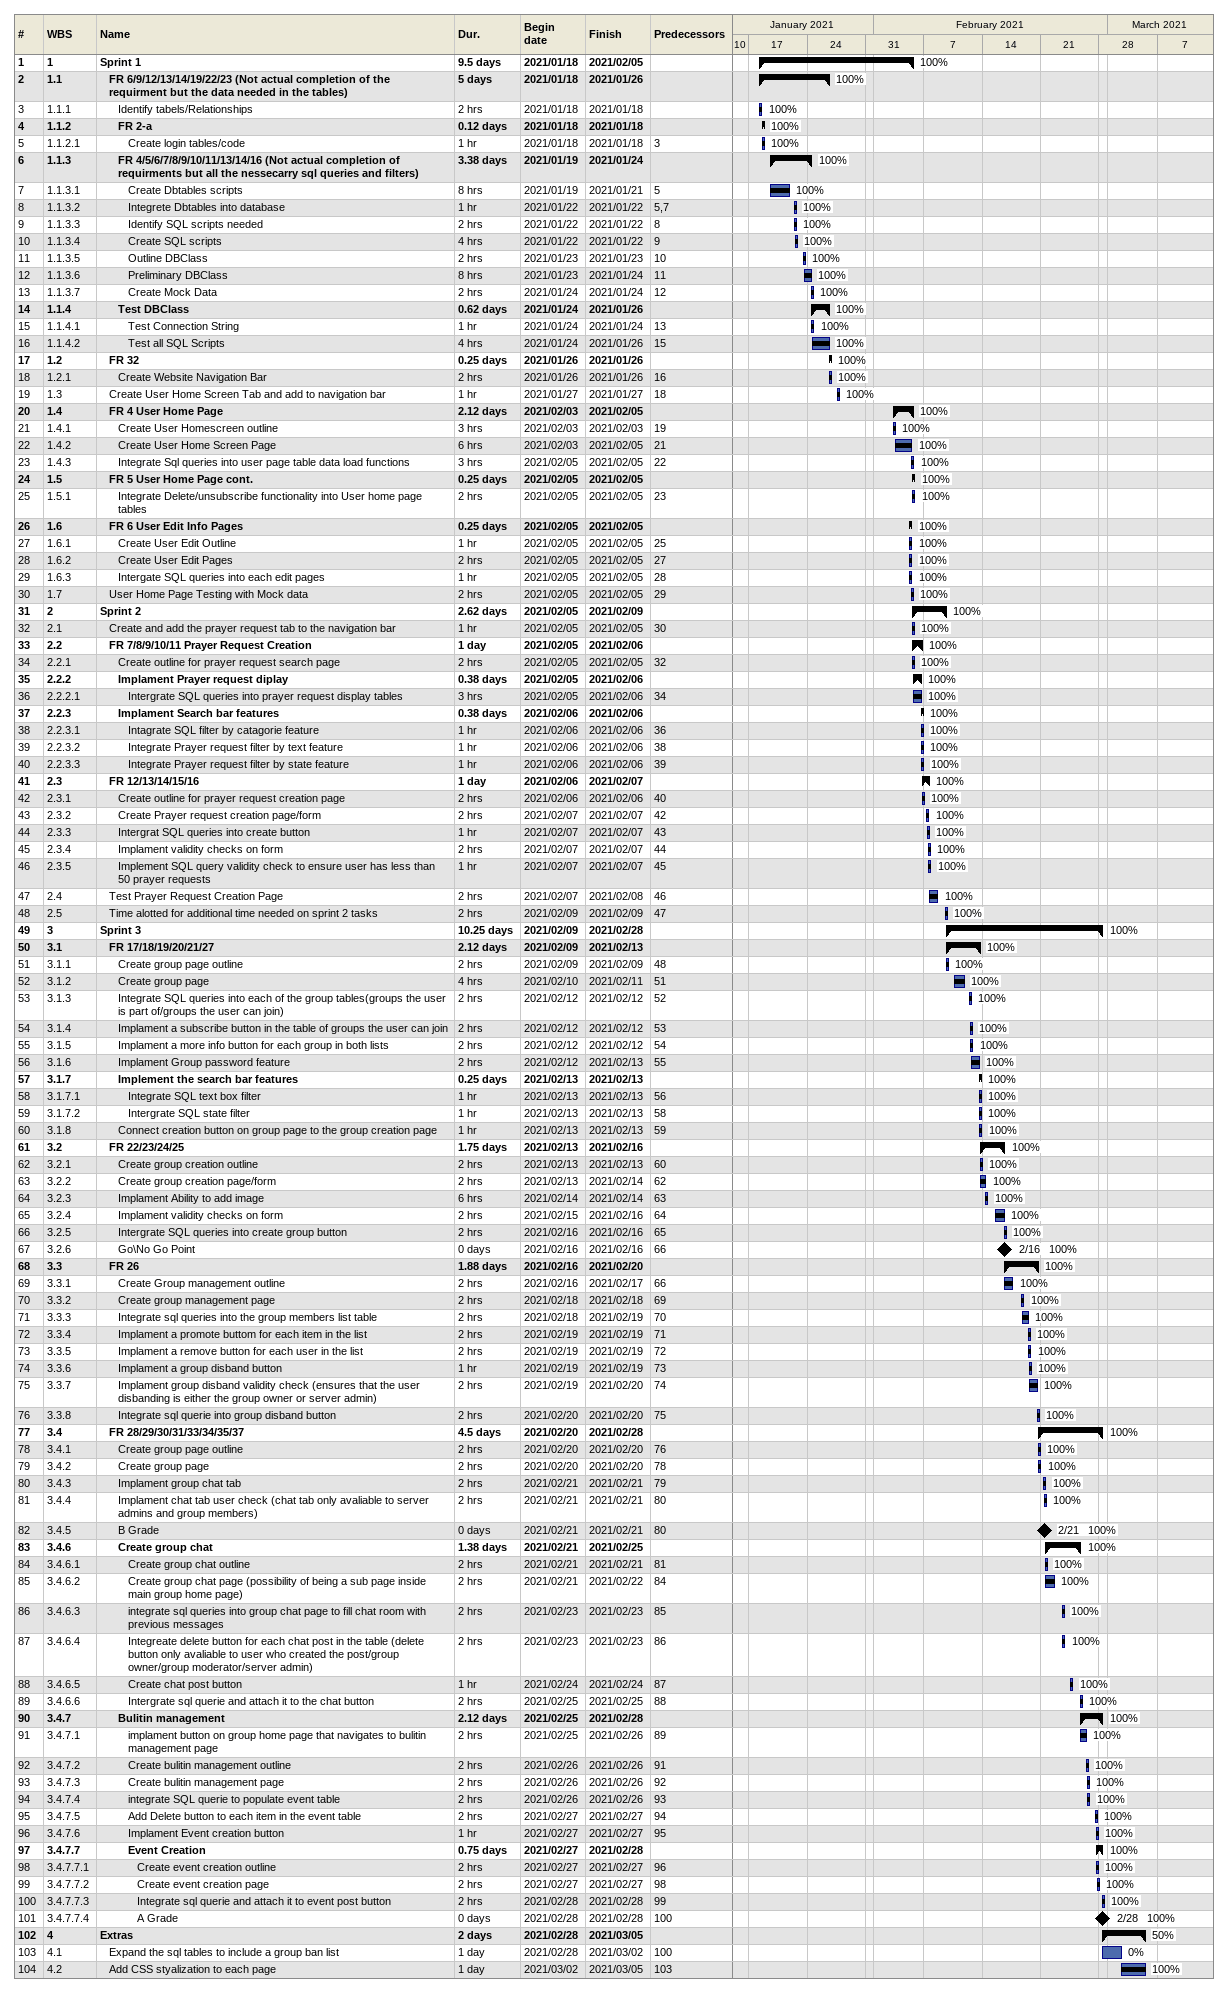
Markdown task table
| ID | WBS | Task | Duration | Start | Finish | Predecessors | % complete |
|---|---|---|---|---|---|---|---|
| 1 | 1 | **Sprint 1** | 9.5d | 2021-01-18 | 2021-02-05 |  | 100 |
| 2 | 1.1 | **FR 6/9/12/13/14/19/22/23 (Not actual completion of the requirment but the data needed in the tables)** | 5d | 2021-01-18 | 2021-01-26 |  | 100 |
| 3 | 1.1.1 | Identify tabels/Relationships | 2h | 2021-01-18 | 2021-01-18 |  | 100 |
| 4 | 1.1.2 | **FR 2-a** | 0.12d | 2021-01-18 | 2021-01-18 |  | 100 |
| 5 | 1.1.2.1 | Create login tables/code | 1h | 2021-01-18 | 2021-01-18 | 3 | 100 |
| 6 | 1.1.3 | **FR 4/5/6/7/8/9/10/11/13/14/16 (Not actual completion of requirments but all the nessecarry sql queries and filters)** | 3.38d | 2021-01-19 | 2021-01-24 |  | 100 |
| 7 | 1.1.3.1 | Create Dbtables scripts | 8h | 2021-01-19 | 2021-01-21 | 5 | 100 |
| 8 | 1.1.3.2 | Integrete Dbtables into database | 1h | 2021-01-22 | 2021-01-22 | 5, 7 | 100 |
| 9 | 1.1.3.3 | Identify SQL scripts needed | 2h | 2021-01-22 | 2021-01-22 | 8 | 100 |
| 10 | 1.1.3.4 | Create SQL scripts | 4h | 2021-01-22 | 2021-01-22 | 9 | 100 |
| 11 | 1.1.3.5 | Outline DBClass | 2h | 2021-01-23 | 2021-01-23 | 10 | 100 |
| 12 | 1.1.3.6 | Preliminary DBClass | 8h | 2021-01-23 | 2021-01-24 | 11 | 100 |
| 13 | 1.1.3.7 | Create Mock Data | 2h | 2021-01-24 | 2021-01-24 | 12 | 100 |
| 14 | 1.1.4 | **Test DBClass** | 0.62d | 2021-01-24 | 2021-01-26 |  | 100 |
| 15 | 1.1.4.1 | Test Connection String | 1h | 2021-01-24 | 2021-01-24 | 13 | 100 |
| 16 | 1.1.4.2 | Test all SQL Scripts | 4h | 2021-01-24 | 2021-01-26 | 15 | 100 |
| 17 | 1.2 | **FR 32** | 0.25d | 2021-01-26 | 2021-01-26 |  | 100 |
| 18 | 1.2.1 | Create Website Navigation Bar | 2h | 2021-01-26 | 2021-01-26 | 16 | 100 |
| 19 | 1.3 | Create User Home Screen Tab and add to navigation bar | 1h | 2021-01-27 | 2021-01-27 | 18 | 100 |
| 20 | 1.4 | **FR 4 User Home Page** | 2.12d | 2021-02-03 | 2021-02-05 |  | 100 |
| 21 | 1.4.1 | Create User Homescreen outline | 3h | 2021-02-03 | 2021-02-03 | 19 | 100 |
| 22 | 1.4.2 | Create User Home Screen Page | 6h | 2021-02-03 | 2021-02-05 | 21 | 100 |
| 23 | 1.4.3 | Integrate Sql queries into user page table data load functions | 3h | 2021-02-05 | 2021-02-05 | 22 | 100 |
| 24 | 1.5 | **FR 5 User Home Page cont.** | 0.25d | 2021-02-05 | 2021-02-05 |  | 100 |
| 25 | 1.5.1 | Integrate Delete/unsubscribe functionality into User home page tables | 2h | 2021-02-05 | 2021-02-05 | 23 | 100 |
| 26 | 1.6 | **FR 6 User Edit Info Pages** | 0.25d | 2021-02-05 | 2021-02-05 |  | 100 |
| 27 | 1.6.1 | Create User Edit Outline | 1h | 2021-02-05 | 2021-02-05 | 25 | 100 |
| 28 | 1.6.2 | Create User Edit Pages | 2h | 2021-02-05 | 2021-02-05 | 27 | 100 |
| 29 | 1.6.3 | Intergate SQL queries into each edit pages | 1h | 2021-02-05 | 2021-02-05 | 28 | 100 |
| 30 | 1.7 | User Home Page Testing with Mock data | 2h | 2021-02-05 | 2021-02-05 | 29 | 100 |
| 31 | 2 | **Sprint 2** | 2.62d | 2021-02-05 | 2021-02-09 |  | 100 |
| 32 | 2.1 | Create and add the prayer request tab to the navigation bar | 1h | 2021-02-05 | 2021-02-05 | 30 | 100 |
| 33 | 2.2 | **FR 7/8/9/10/11 Prayer Request Creation** | 1d | 2021-02-05 | 2021-02-06 |  | 100 |
| 34 | 2.2.1 | Create outline for prayer request search page | 2h | 2021-02-05 | 2021-02-05 | 32 | 100 |
| 35 | 2.2.2 | **Implament Prayer request diplay** | 0.38d | 2021-02-05 | 2021-02-06 |  | 100 |
| 36 | 2.2.2.1 | Intergrate SQL queries into prayer request display tables | 3h | 2021-02-05 | 2021-02-06 | 34 | 100 |
| 37 | 2.2.3 | **Implament Search bar features** | 0.38d | 2021-02-06 | 2021-02-06 |  | 100 |
| 38 | 2.2.3.1 | Intagrate SQL filter by catagorie feature | 1h | 2021-02-06 | 2021-02-06 | 36 | 100 |
| 39 | 2.2.3.2 | Integrate Prayer request filter by text feature | 1h | 2021-02-06 | 2021-02-06 | 38 | 100 |
| 40 | 2.2.3.3 | Integrate Prayer request filter by state feature | 1h | 2021-02-06 | 2021-02-06 | 39 | 100 |
| 41 | 2.3 | **FR 12/13/14/15/16** | 1d | 2021-02-06 | 2021-02-07 |  | 100 |
| 42 | 2.3.1 | Create outline for prayer request creation page | 2h | 2021-02-06 | 2021-02-06 | 40 | 100 |
| 43 | 2.3.2 | Create Prayer request creation page/form | 2h | 2021-02-07 | 2021-02-07 | 42 | 100 |
| 44 | 2.3.3 | Intergrat SQL queries into create button | 1h | 2021-02-07 | 2021-02-07 | 43 | 100 |
| 45 | 2.3.4 | Implament validity checks on form | 2h | 2021-02-07 | 2021-02-07 | 44 | 100 |
| 46 | 2.3.5 | Implement SQL query validity check to ensure user has less than 50 prayer requests | 1h | 2021-02-07 | 2021-02-07 | 45 | 100 |
| 47 | 2.4 | Test Prayer Request Creation Page | 2h | 2021-02-07 | 2021-02-08 | 46 | 100 |
| 48 | 2.5 | Time alotted for additional time needed on sprint 2 tasks | 2h | 2021-02-09 | 2021-02-09 | 47 | 100 |
| 49 | 3 | **Sprint 3** | 10.25d | 2021-02-09 | 2021-02-28 |  | 100 |
| 50 | 3.1 | **FR 17/18/19/20/21/27** | 2.12d | 2021-02-09 | 2021-02-13 |  | 100 |
| 51 | 3.1.1 | Create group page outline | 2h | 2021-02-09 | 2021-02-09 | 48 | 100 |
| 52 | 3.1.2 | Create group page | 4h | 2021-02-10 | 2021-02-11 | 51 | 100 |
| 53 | 3.1.3 | Integrate SQL queries into each of the group tables(groups the user is part of/groups the user can join) | 2h | 2021-02-12 | 2021-02-12 | 52 | 100 |
| 54 | 3.1.4 | Implament a subscribe button in the table of groups the user can join | 2h | 2021-02-12 | 2021-02-12 | 53 | 100 |
| 55 | 3.1.5 | Implament a more info button for each group in both lists | 2h | 2021-02-12 | 2021-02-12 | 54 | 100 |
| 56 | 3.1.6 | Implament Group password feature | 2h | 2021-02-12 | 2021-02-13 | 55 | 100 |
| 57 | 3.1.7 | **Implement the search bar features** | 0.25d | 2021-02-13 | 2021-02-13 |  | 100 |
| 58 | 3.1.7.1 | Integrate SQL text box filter | 1h | 2021-02-13 | 2021-02-13 | 56 | 100 |
| 59 | 3.1.7.2 | Intergrate SQL state filter | 1h | 2021-02-13 | 2021-02-13 | 58 | 100 |
| 60 | 3.1.8 | Connect creation button on group page to the group creation page | 1h | 2021-02-13 | 2021-02-13 | 59 | 100 |
| 61 | 3.2 | **FR 22/23/24/25** | 1.75d | 2021-02-13 | 2021-02-16 |  | 100 |
| 62 | 3.2.1 | Create group creation outline | 2h | 2021-02-13 | 2021-02-13 | 60 | 100 |
| 63 | 3.2.2 | Create group creation page/form | 2h | 2021-02-13 | 2021-02-14 | 62 | 100 |
| 64 | 3.2.3 | Implament Ability to add image | 6h | 2021-02-14 | 2021-02-14 | 63 | 100 |
| 65 | 3.2.4 | Implament validity checks on form | 2h | 2021-02-15 | 2021-02-16 | 64 | 100 |
| 66 | 3.2.5 | Intergrate SQL queries into create group button | 2h | 2021-02-16 | 2021-02-16 | 65 | 100 |
| 67 | 3.2.6 | Go\No Go Point | 0d | 2021-02-16 | 2021-02-16 | 66 | 100 |
| 68 | 3.3 | **FR 26** | 1.88d | 2021-02-16 | 2021-02-20 |  | 100 |
| 69 | 3.3.1 | Create Group management outline | 2h | 2021-02-16 | 2021-02-17 | 66 | 100 |
| 70 | 3.3.2 | Create group management page | 2h | 2021-02-18 | 2021-02-18 | 69 | 100 |
| 71 | 3.3.3 | Integrate sql queries into the group members list table | 2h | 2021-02-18 | 2021-02-19 | 70 | 100 |
| 72 | 3.3.4 | Implament a promote buttom for each item in the list | 2h | 2021-02-19 | 2021-02-19 | 71 | 100 |
| 73 | 3.3.5 | Implament a remove button for each user in the list | 2h | 2021-02-19 | 2021-02-19 | 72 | 100 |
| 74 | 3.3.6 | Implament a group disband button | 1h | 2021-02-19 | 2021-02-19 | 73 | 100 |
| 75 | 3.3.7 | Implament group disband validity check (ensures that the user disbanding is either the group owner or server admin) | 2h | 2021-02-19 | 2021-02-20 | 74 | 100 |
| 76 | 3.3.8 | Integrate sql querie into group disband button | 2h | 2021-02-20 | 2021-02-20 | 75 | 100 |
| 77 | 3.4 | **FR 28/29/30/31/33/34/35/37** | 4.5d | 2021-02-20 | 2021-02-28 |  | 100 |
| 78 | 3.4.1 | Create group page outline | 2h | 2021-02-20 | 2021-02-20 | 76 | 100 |
| 79 | 3.4.2 | Create group page | 2h | 2021-02-20 | 2021-02-20 | 78 | 100 |
| 80 | 3.4.3 | Implament group chat tab | 2h | 2021-02-21 | 2021-02-21 | 79 | 100 |
| 81 | 3.4.4 | Implament chat tab user check (chat tab only avaliable to server admins and group members) | 2h | 2021-02-21 | 2021-02-21 | 80 | 100 |
| 82 | 3.4.5 | B Grade | 0d | 2021-02-21 | 2021-02-21 | 80 | 100 |
| 83 | 3.4.6 | **Create group chat** | 1.38d | 2021-02-21 | 2021-02-25 |  | 100 |
| 84 | 3.4.6.1 | Create group chat outline | 2h | 2021-02-21 | 2021-02-21 | 81 | 100 |
| 85 | 3.4.6.2 | Create group chat page (possibility of being a sub page inside main group home page) | 2h | 2021-02-21 | 2021-02-22 | 84 | 100 |
| 86 | 3.4.6.3 | integrate sql queries into group chat page to fill chat room with previous messages | 2h | 2021-02-23 | 2021-02-23 | 85 | 100 |
| 87 | 3.4.6.4 | Integreate delete button for each chat post in the table (delete button only avaliable to user who created the post/group owner/group moderator/server admin) | 2h | 2021-02-23 | 2021-02-23 | 86 | 100 |
| 88 | 3.4.6.5 | Create chat post button | 1h | 2021-02-24 | 2021-02-24 | 87 | 100 |
| 89 | 3.4.6.6 | Intergrate sql querie and attach it to the chat button | 2h | 2021-02-25 | 2021-02-25 | 88 | 100 |
| 90 | 3.4.7 | **Bulitin management** | 2.12d | 2021-02-25 | 2021-02-28 |  | 100 |
| 91 | 3.4.7.1 | implament button on group home page that navigates to bulitin management page | 2h | 2021-02-25 | 2021-02-26 | 89 | 100 |
| 92 | 3.4.7.2 | Create bulitin management outline | 2h | 2021-02-26 | 2021-02-26 | 91 | 100 |
| 93 | 3.4.7.3 | Create bulitin management page | 2h | 2021-02-26 | 2021-02-26 | 92 | 100 |
| 94 | 3.4.7.4 | integrate SQL querie to populate event table | 2h | 2021-02-26 | 2021-02-26 | 93 | 100 |
| 95 | 3.4.7.5 | Add Delete button to each item in the event table | 2h | 2021-02-27 | 2021-02-27 | 94 | 100 |
| 96 | 3.4.7.6 | Implament Event creation button | 1h | 2021-02-27 | 2021-02-27 | 95 | 100 |
| 97 | 3.4.7.7 | **Event Creation** | 0.75d | 2021-02-27 | 2021-02-28 |  | 100 |
| 98 | 3.4.7.7.1 | Create event creation outline | 2h | 2021-02-27 | 2021-02-27 | 96 | 100 |
| 99 | 3.4.7.7.2 | Create event creation page | 2h | 2021-02-27 | 2021-02-27 | 98 | 100 |
| 100 | 3.4.7.7.3 | Integrate sql querie and attach it to event post button | 2h | 2021-02-28 | 2021-02-28 | 99 | 100 |
| 101 | 3.4.7.7.4 | A Grade | 0d | 2021-02-28 | 2021-02-28 | 100 | 100 |
| 102 | 4 | **Extras** | 2d | 2021-02-28 | 2021-03-05 |  | 50 |
| 103 | 4.1 | Expand the sql tables to include a group ban list | 1d | 2021-02-28 | 2021-03-02 | 100 | 0 |
| 104 | 4.2 | Add CSS styalization to each page | 1d | 2021-03-02 | 2021-03-05 | 103 | 100 |
